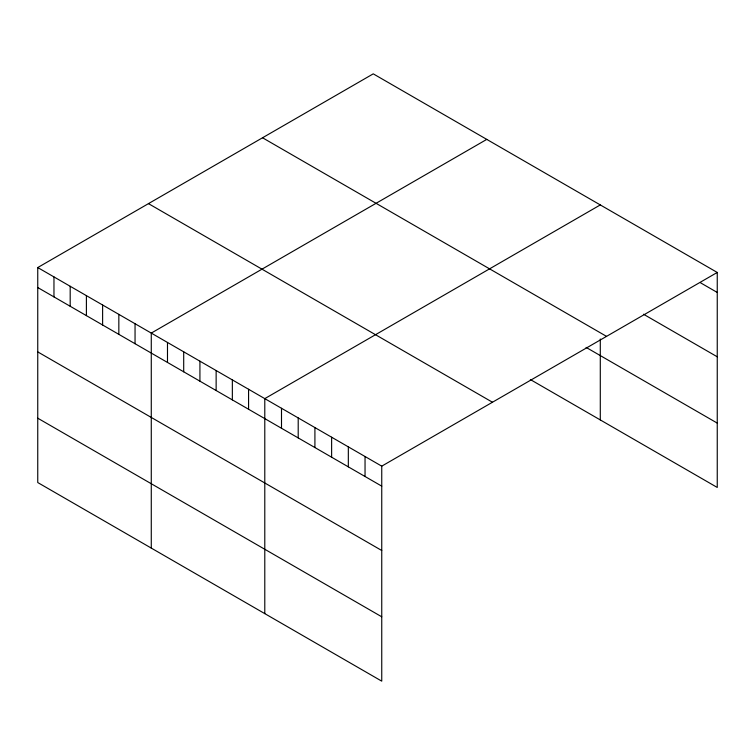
<?xml version="1.0" encoding="UTF-8"?>
<svg xmlns="http://www.w3.org/2000/svg" width="755" height="755" viewBox="0 0 755 755"><rect width="100%" height="100%" fill="white"/><g stroke="black" fill="none" stroke-linecap="round" stroke-linejoin="round"><path stroke-width="1.13" d="M37.75 267.553L381.747 466.156L381.747 681.152L37.75 482.549L37.75 267.553L373.253 73.848L717.25 272.451L717.25 487.447L530.35 379.548M486.767 139.392L151.274 333.087L151.274 548.083M600.291 204.926L264.788 398.631L264.788 613.626M381.747 466.156L717.25 272.451M700.546 282.804L717.25 292.449M643.534 314.24L717.25 356.794M262.532 137.769L606.539 336.381M586.097 347.385L717.25 423.102M148.461 203.623L492.468 402.236M37.75 287.542L381.747 486.144M37.75 351.896L381.747 550.499M37.75 418.195L381.747 616.797M600.291 338.995L600.291 419.922M365.043 456.511L365.043 476.499M348.329 446.866L348.329 466.854M331.624 437.211L331.624 457.209M314.911 427.566L314.911 447.564M298.206 417.921L298.206 437.909M281.502 408.276L281.502 428.264M248.574 389.269L248.574 409.257M232.351 379.907L232.351 399.895M216.138 370.545L216.138 390.533M199.924 361.173L199.924 381.171M183.701 351.811L183.701 371.809M167.487 342.449L167.487 362.447M135.051 323.725L135.051 343.714M118.837 314.363L118.837 334.352M102.614 305.001L102.614 324.99M86.4 295.639L86.4 315.628M70.187 286.277L70.187 306.266M53.964 276.915L53.964 296.904"/></g></svg>
